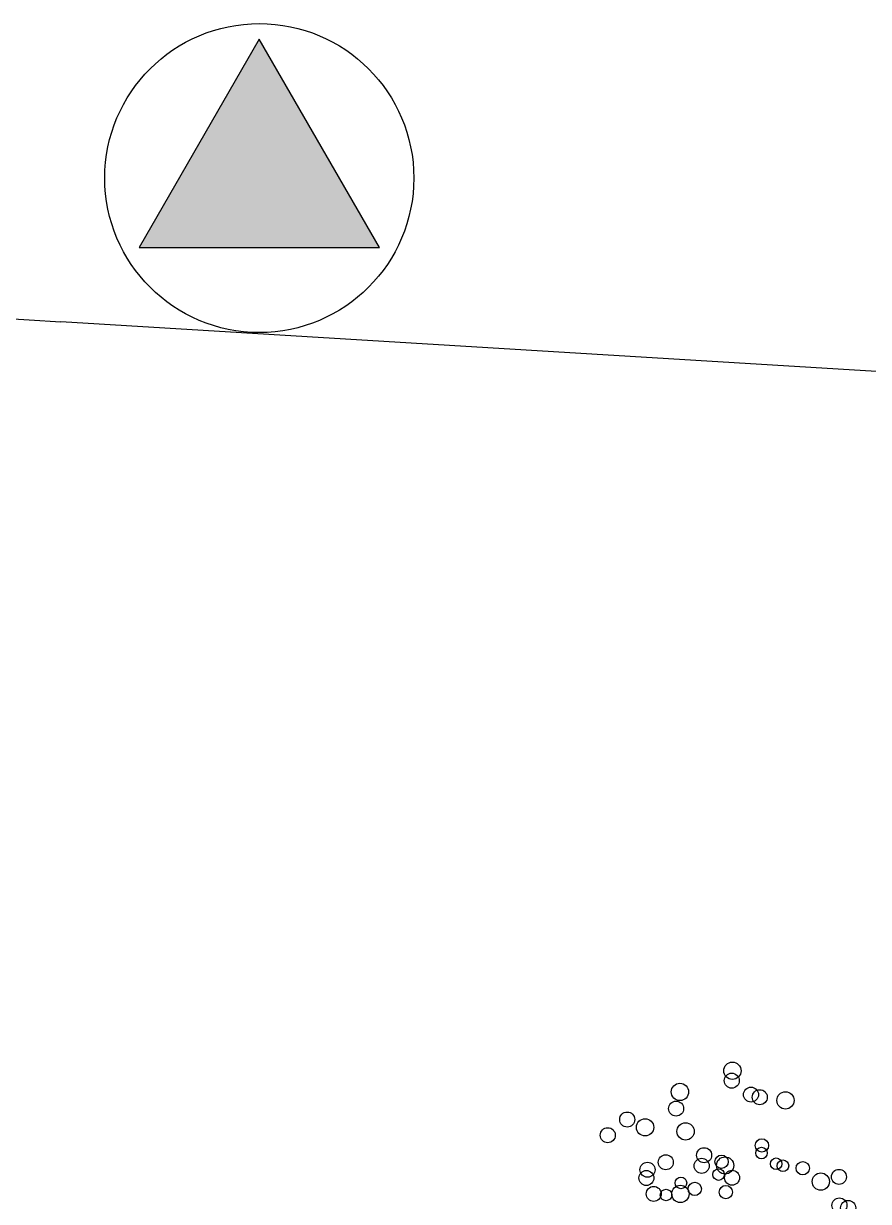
# Model space of a CAD drawing. Header units: millimetres. Extents: x 441156 to 441876, y 4514765 to 4515211.
# Drawn here: x 441716.069 to 441717.804, y 4514837.387 to 4514839.806 of the extents above; entities that cross this region are included whole.
import ezdxf

# ---------------------------------------------------------------- set-up
doc = ezdxf.new("R2010")
doc.units = ezdxf.units.MM
doc.layers.add('01_eléctrico', color=170, linetype='Continuous')
doc.layers.add('01_piscinas', color=254, linetype='Continuous')

msp = doc.modelspace()

# ---------------------------------------------------------------- hatches: boundary and pattern name
at = {"layer": '01_eléctrico'}
h = msp.add_hatch(color=256, dxfattribs=at)
h.dxf.hatch_style = 1
h.paths.add_polyline_path([(441716.79981917, 4514839.34650363), (441716.55306011, 4514839.77390287), (441716.30630104, 4514839.34650363)])

# ---------------------------------------------------------------- linework, layer by layer
at = {"layer": '01_eléctrico', "elevation": 0.00000168}
msp.add_lwpolyline([(441716.79981917, 4514839.34650363), (441716.55306011, 4514839.77390287), (441716.30630104, 4514839.34650363)], close=True, dxfattribs=at)
at = {"layer": '01_eléctrico'}
msp.add_circle((441716.55306011, 4514839.48897004, 0.00000168), 0.31727935, dxfattribs=at)
at = {"layer": '01_piscinas'}
msp.add_line((441712.79459982, 4514839.39794092, 0.00000053), (441716.14533746, 4514839.19390053, 0.00000131), dxfattribs=at)
at = {"layer": '01_piscinas', "elevation": 0.00000131}
msp.add_lwpolyline([(441725.57545589, 4514838.61966129), (441717.82079578, 4514839.09187488), (441716.14533746, 4514839.19390053)], dxfattribs=at)
at = {"layer": '01_piscinas'}
for centre, radius in [((441717.52459369, 4514837.65559238, 0.00000053), 0.01775907), ((441717.52334567, 4514837.63531759, 0.00000053), 0.01541533), ((441717.416853, 4514837.61221013, 0.00000053), 0.01775907), ((441717.56277881, 4514837.60669452, 0.00000053), 0.01541533), ((441717.58075599, 4514837.60135535, 0.00000053), 0.01541533), ((441717.40899779, 4514837.57786498, 0.00000053), 0.01541533), ((441717.6335927, 4514837.59479466, 0.00000053), 0.01775907), ((441717.30853844, 4514837.55549143, 0.00000053), 0.01541533), ((441717.34526391, 4514837.53946425, 0.00000053), 0.01775907), ((441717.42833037, 4514837.53110267, 0.00000053), 0.01775907), ((441717.26863847, 4514837.52328536, 0.00000053), 0.01541533), ((441717.46651549, 4514837.48220482, 0.00000053), 0.01541533), ((441717.58518339, 4514837.50225853, 0.00000053), 0.01366082), ((441717.58422338, 4514837.48666254, 0.00000053), 0.01185795), ((441717.38785776, 4514837.46765934, 0.00000053), 0.01541533), ((441717.46146354, 4514837.46039855, 0.00000053), 0.01541533), ((441717.50230594, 4514837.46888757, 0.00000053), 0.01366082), ((441717.5097032, 4514837.4611206, 0.00000053), 0.01775907), ((441717.61455656, 4514837.4646448, 0.00000053), 0.01185795), ((441717.62838516, 4514837.46053775, 0.00000053), 0.01185795), ((441717.34795779, 4514837.43545327, 0.00000053), 0.01541533), ((441717.3502419, 4514837.45242288, 0.00000053), 0.01541533), ((441717.49626347, 4514837.44246823, 0.00000053), 0.01185795), ((441717.5238195, 4514837.43594241, 0.00000053), 0.01541533), ((441717.66902878, 4514837.45549105, 0.00000053), 0.01366082), ((441717.74336201, 4514837.43771935, 0.00000053), 0.01541533), ((441717.41898704, 4514837.4252578, 0.00000053), 0.01185795), ((441717.4472374, 4514837.4129292, 0.00000053), 0.01366082), ((441717.70615964, 4514837.42812289, 0.00000053), 0.01775907), ((441717.36304934, 4514837.40275227, 0.00000053), 0.01541533), ((441717.38829476, 4514837.4004839, 0.00000053), 0.01185795), ((441717.41781383, 4514837.40272174, 0.00000053), 0.01775907), ((441717.51113468, 4514837.40649722, 0.00000053), 0.01366082), ((441717.74434476, 4514837.37922504, 0.00000053), 0.01541533), ((441717.76232193, 4514837.37388587, 0.00000053), 0.01541533)]:
    msp.add_circle(centre, radius, dxfattribs=at)

doc.saveas('drawing.dxf')
